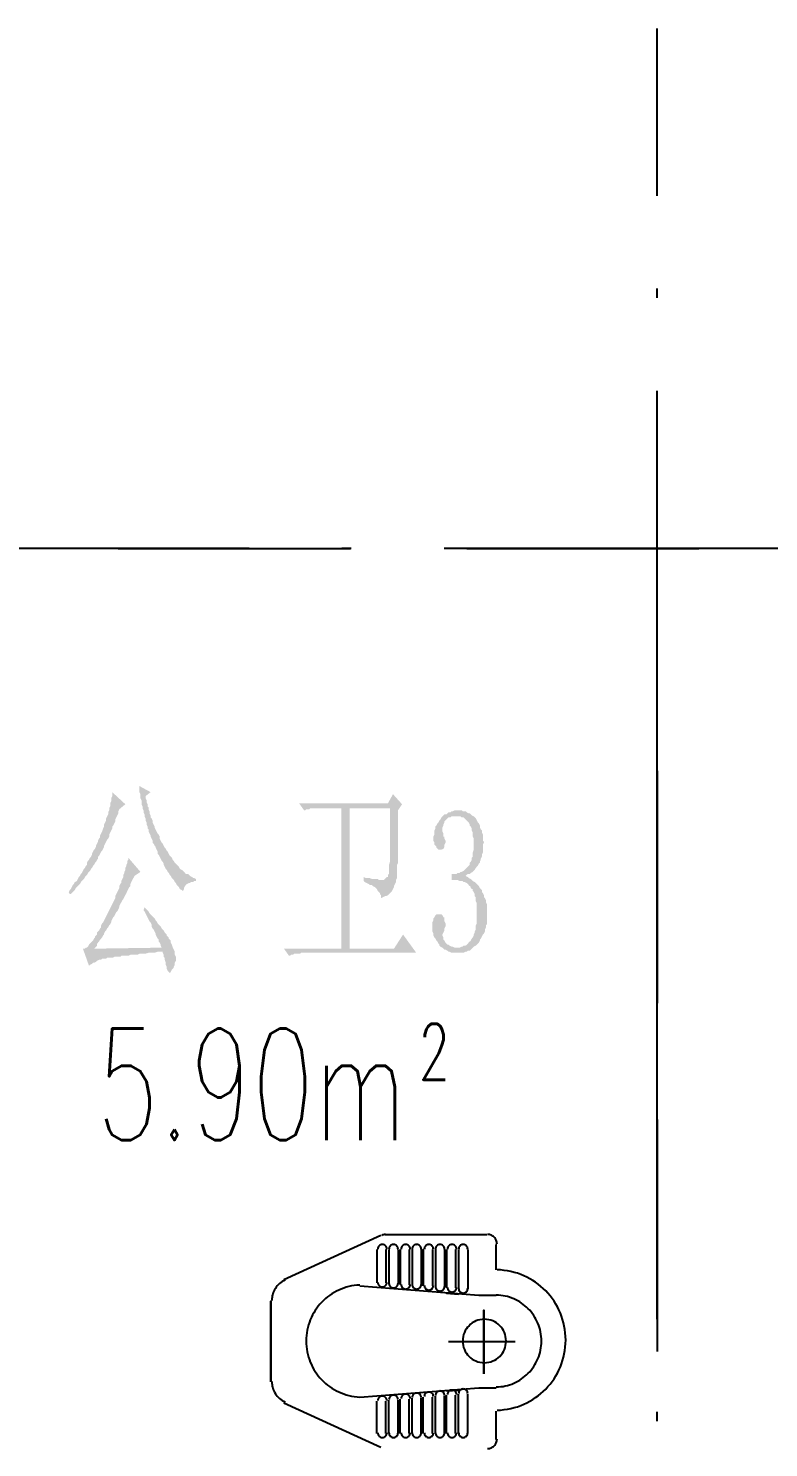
# Model space of a CAD drawing. Header units: millimetres. Extents: x -1120 to 100154, y -9529 to 14223.
# Drawn here: x 91280 to 92875, y 11165 to 14223 of the extents above; entities that cross this region are included whole.
import ezdxf

# ---------------------------------------------------------------- set-up
doc = ezdxf.new("R2010")
doc.units = ezdxf.units.MM
doc.linetypes.add('DOTE', pattern=[2.42, 2, -0.2, 0.02, -0.2])
for name, color, linetype in [('A-DOTE', 1, 'Continuous'), ('A-房间名称', 7, 'Continuous'), ('A-立面看线', 7, 'Continuous')]:
    doc.layers.add(name, color=color, linetype=linetype)
doc.styles.add('_TCH_WINDOW', font='SIMPLEX', dxfattribs={"bigfont": 'GBCBIG'})

msp = doc.modelspace()

# ---------------------------------------------------------------- hatches: boundary and pattern name
at = {"layer": 'A-立面看线'}
for points in [[(91460.5, 12577.1), (91488.8, 12551), (91475.7, 12540.1), (91473.6, 12535.7), (91473.6, 12531.4), (91471.4, 12527), (91469.2, 12522.7), (91467, 12518.3), (91467, 12514), (91464.9, 12509.6), (91462.7, 12505.3), (91460.5, 12503.1), (91460.5, 12498.8), (91458.3, 12494.4), (91456.2, 12490.1), (91454, 12485.7), (91454, 12481.4), (91451.8, 12477), (91449.6, 12474.8), (91447.4, 12470.5), (91445.3, 12466.1), (91443.1, 12461.8), (91443.1, 12459.6), (91440.9, 12455.2), (91438.7, 12450.9), (91436.6, 12448.7), (91434.4, 12444.4), (91432.2, 12440), (91430, 12437.8), (91430, 12433.5), (91427.9, 12431.3), (91425.7, 12427), (91423.5, 12424.8), (91421.3, 12420.4), (91419.2, 12418.3), (91417, 12413.9), (91414.8, 12411.7), (91412.6, 12407.4), (91410.5, 12405.2), (91408.3, 12403), (91406.1, 12398.7), (91403.9, 12396.5), (91401.8, 12394.3), (91399.6, 12390), (91397.4, 12387.8), (91395.2, 12385.6), (91393.1, 12383.4), (91390.9, 12379.1), (91388.7, 12376.9), (91386.5, 12374.7), (91384.4, 12372.6), (91382.2, 12370.4), (91380, 12366), (91377.8, 12363.9), (91375.6, 12361.7), (91373.5, 12359.5), (91371.3, 12357.3), (91369.1, 12357.3), (91366.9, 12361.7), (91369.1, 12366), (91371.3, 12368.2), (91373.5, 12372.6), (91375.6, 12376.9), (91377.8, 12379.1), (91380, 12383.4), (91384.4, 12385.6), (91386.5, 12390), (91388.7, 12394.3), (91390.9, 12396.5), (91393.1, 12400.8), (91395.2, 12403), (91397.4, 12407.4), (91399.6, 12411.7), (91401.8, 12413.9), (91403.9, 12418.3), (91406.1, 12420.4), (91406.1, 12424.8), (91408.3, 12429.1), (91410.5, 12431.3), (91412.6, 12435.7), (91414.8, 12437.8), (91417, 12442.2), (91417, 12444.4), (91419.2, 12448.7), (91421.3, 12453.1), (91423.5, 12455.2), (91425.7, 12459.6), (91425.7, 12461.8), (91427.9, 12466.1), (91430, 12470.5), (91430, 12472.6), (91432.2, 12477), (91434.4, 12479.2), (91434.4, 12483.5), (91434.4, 12483.5), (91436.6, 12487.9), (91438.7, 12492.2), (91440.9, 12498.8), (91443.1, 12503.1), (91443.1, 12507.5), (91445.3, 12511.8), (91447.4, 12516.2), (91447.4, 12520.5), (91449.6, 12524.9), (91451.8, 12529.2), (91451.8, 12533.6), (91454, 12537.9), (91454, 12542.3), (91456.2, 12546.6), (91456.2, 12551), (91456.2, 12553.1), (91458.3, 12557.5), (91458.3, 12561.9), (91458.3, 12564), (91460.5, 12568.4), (91460.5, 12572.7), (91460.5, 12574.9), (91460.5, 12577.1), (91460.5, 12577.1)], [(91543.2, 12577.1), (91532.3, 12568.4), (91532.3, 12564), (91534.5, 12559.7), (91534.5, 12555.3), (91536.7, 12551), (91536.7, 12546.6), (91538.8, 12544.4), (91538.8, 12540.1), (91541, 12535.7), (91541, 12531.4), (91543.2, 12527), (91543.2, 12522.7), (91545.4, 12520.5), (91547.5, 12516.2), (91547.5, 12511.8), (91549.7, 12507.5), (91551.9, 12503.1), (91551.9, 12500.9), (91554.1, 12496.6), (91556.2, 12492.2), (91558.4, 12487.9), (91560.6, 12485.7), (91562.8, 12481.4), (91562.8, 12477), (91564.9, 12472.6), (91567.1, 12468.3), (91569.3, 12466.1), (91571.5, 12461.8), (91573.6, 12457.4), (91575.8, 12455.2), (91578, 12450.9), (91580.2, 12448.7), (91582.3, 12444.4), (91584.5, 12440), (91586.7, 12437.8), (91588.9, 12435.7), (91591, 12431.3), (91593.2, 12429.1), (91595.4, 12424.8), (91597.6, 12422.6), (91599.8, 12420.4), (91601.9, 12418.3), (91604.1, 12416.1), (91606.3, 12411.7), (91610.6, 12409.6), (91612.8, 12407.4), (91615, 12405.2), (91617.2, 12403), (91619.3, 12400.8), (91623.7, 12400.8), (91625.9, 12398.7), (91628, 12396.5), (91632.4, 12394.3), (91634.6, 12392.1), (91636.7, 12392.1), (91641.1, 12390), (91641.1, 12390), (91641.1, 12385.6), (91636.7, 12385.6), (91634.6, 12383.4), (91630.2, 12383.4), (91628, 12381.3), (91625.9, 12381.3), (91621.5, 12379.1), (91619.3, 12376.9), (91617.2, 12374.7), (91615, 12370.4), (91615, 12368.2), (91612.8, 12363.9), (91612.8, 12363.9), (91610.6, 12366), (91606.3, 12368.2), (91604.1, 12372.6), (91601.9, 12374.7), (91599.8, 12376.9), (91597.6, 12381.3), (91595.4, 12383.4), (91593.2, 12387.8), (91591, 12390), (91588.9, 12392.1), (91586.7, 12396.5), (91584.5, 12398.7), (91582.3, 12403), (91580.2, 12405.2), (91578, 12409.6), (91575.8, 12411.7), (91573.6, 12416.1), (91571.5, 12420.4), (91571.5, 12422.6), (91569.3, 12427), (91567.1, 12429.1), (91564.9, 12433.5), (91562.8, 12437.8), (91560.6, 12442.2), (91558.4, 12444.4), (91558.4, 12448.7), (91556.2, 12453.1), (91554.1, 12457.4), (91554.1, 12459.6), (91551.9, 12461.8), (91549.7, 12466.1), (91547.5, 12468.3), (91547.5, 12472.6), (91545.4, 12477), (91543.2, 12481.4), (91543.2, 12483.5), (91541, 12487.9), (91538.8, 12492.2), (91538.8, 12496.6), (91536.7, 12498.8), (91536.7, 12503.1), (91534.5, 12507.5), (91534.5, 12511.8), (91532.3, 12516.2), (91532.3, 12520.5), (91530.1, 12524.9), (91530.1, 12529.2), (91528, 12533.6), (91528, 12537.9), (91525.8, 12542.3), (91525.8, 12546.6), (91523.6, 12551), (91523.6, 12555.3), (91523.6, 12559.7), (91521.4, 12564), (91521.4, 12568.4), (91521.4, 12572.7), (91519.2, 12577.1), (91519.2, 12581.4), (91519.2, 12585.8), (91519.2, 12590.1), (91543.2, 12577.1)], [(92076.2, 12537.9), (92076.2, 12531.4), (92076.2, 12524.9), (92076.2, 12518.3), (92076.2, 12514), (92076.2, 12507.5), (92076.2, 12503.1), (92076.2, 12496.6), (92076.2, 12492.2), (92076.2, 12487.9), (92076.2, 12483.5), (92076.2, 12477), (92076.2, 12472.6), (92076.2, 12468.3), (92076.2, 12466.1), (92076.2, 12461.8), (92076.2, 12457.4), (92076.2, 12453.1), (92076.2, 12450.9), (92076.2, 12446.5), (92076.2, 12444.4), (92076.2, 12440), (92076.2, 12437.8), (92076.2, 12437.8), (92076.2, 12431.3), (92076.2, 12424.8), (92074.1, 12420.4), (92074.1, 12416.1), (92074.1, 12411.7), (92074.1, 12407.4), (92074.1, 12403), (92074.1, 12398.7), (92074.1, 12394.3), (92074.1, 12392.1), (92074.1, 12392.1), (92071.9, 12387.8), (92071.9, 12383.4), (92069.7, 12379.1), (92067.5, 12374.7), (92067.5, 12372.6), (92065.4, 12368.2), (92065.4, 12368.2), (92063.2, 12363.9), (92061, 12361.7), (92058.8, 12359.5), (92056.7, 12357.3), (92054.5, 12355.2), (92050.1, 12353), (92048, 12353), (92043.6, 12350.8), (92039.2, 12348.6), (92039.2, 12348.6), (92039.2, 12350.8), (92039.2, 12353), (92039.2, 12355.2), (92037.1, 12357.3), (92037.1, 12359.5), (92034.9, 12361.7), (92032.7, 12363.9), (92030.5, 12368.2), (92028.4, 12370.4), (92026.2, 12372.6), (92021.8, 12374.7), (92019.7, 12376.9), (92015.3, 12376.9), (92013.1, 12379.1), (92008.8, 12381.3), (92004.4, 12383.4), (92002.3, 12385.6), (92002.3, 12394.3), (92006.6, 12392.1), (92011, 12392.1), (92015.3, 12392.1), (92019.7, 12390), (92021.8, 12390), (92026.2, 12390), (92028.4, 12390), (92032.7, 12390), (92034.9, 12387.8), (92037.1, 12387.8), (92039.2, 12387.8), (92041.4, 12387.8), (92041.4, 12387.8), (92045.8, 12387.8), (92048, 12390), (92050.1, 12392.1), (92052.3, 12394.3), (92054.5, 12394.3), (92054.5, 12396.5), (92054.5, 12398.7), (92056.7, 12400.8), (92056.7, 12405.2), (92056.7, 12409.6), (92056.7, 12413.9), (92056.7, 12420.4), (92058.8, 12427), (92058.8, 12433.5), (92058.8, 12435.7), (92058.8, 12437.8), (92058.8, 12442.2), (92058.8, 12444.4), (92058.8, 12448.7), (92058.8, 12453.1), (92058.8, 12455.2), (92058.8, 12459.6), (92058.8, 12463.9), (92058.8, 12468.3), (92058.8, 12472.6), (92058.8, 12477), (92058.8, 12481.4), (92058.8, 12485.7), (92058.8, 12490.1), (92058.8, 12494.4), (92058.8, 12498.8), (92058.8, 12505.3), (92058.8, 12509.6), (92058.8, 12516.2), (92058.8, 12520.5), (92058.8, 12527), (92058.8, 12531.4), (92058.8, 12537.9), (92058.8, 12542.3), (91971.8, 12542.3), (91971.8, 12239.8), (92067.5, 12239.8), (92087.1, 12270.3), (92115.4, 12231.1), (91871.7, 12231.1), (91867.4, 12231.1), (91865.2, 12229), (91860.8, 12229), (91858.7, 12229), (91854.3, 12229), (91852.1, 12229), (91850, 12226.8), (91845.6, 12226.8), (91843.4, 12224.6), (91841.3, 12224.6), (91830.4, 12239.8), (91954.4, 12239.8), (91954.4, 12542.3), (91904.4, 12542.3), (91900, 12542.3), (91897.8, 12542.3), (91893.5, 12542.3), (91891.3, 12542.3), (91886.9, 12542.3), (91884.8, 12540.1), (91880.4, 12540.1), (91878.2, 12540.1), (91876.1, 12537.9), (91873.9, 12537.9), (91863, 12553.1), (92054.5, 12553.1), (92065.4, 12572.7), (92084.9, 12551), (92076.2, 12537.9)], [(92267.7, 12313.8), (92267.7, 12309.5), (92267.7, 12305.1), (92267.7, 12300.8), (92267.7, 12296.4), (92267.7, 12292.1), (92265.5, 12289.9), (92265.5, 12285.5), (92263.3, 12281.2), (92263.3, 12276.8), (92261.2, 12272.5), (92259, 12270.3), (92256.8, 12266), (92254.6, 12261.6), (92252.5, 12259.4), (92252.5, 12257.2), (92250.3, 12252.9), (92248.1, 12250.7), (92245.9, 12248.5), (92243.8, 12246.4), (92239.4, 12244.2), (92237.2, 12242), (92235.1, 12239.8), (92232.9, 12237.7), (92230.7, 12235.5), (92226.4, 12235.5), (92224.2, 12233.3), (92222, 12233.3), (92217.7, 12231.1), (92215.5, 12231.1), (92211.1, 12231.1), (92209, 12231.1), (92204.6, 12231.1), (92204.6, 12231.1), (92200.3, 12231.1), (92198.1, 12231.1), (92193.7, 12231.1), (92191.5, 12231.1), (92187.2, 12233.3), (92185, 12233.3), (92182.8, 12235.5), (92178.5, 12237.7), (92176.3, 12237.7), (92174.1, 12239.8), (92172, 12242), (92167.6, 12244.2), (92165.4, 12246.4), (92165.4, 12248.5), (92163.3, 12250.7), (92161.1, 12255.1), (92158.9, 12257.2), (92156.7, 12261.6), (92154.6, 12263.8), (92152.4, 12268.1), (92152.4, 12272.5), (92150.2, 12276.8), (92150.2, 12279), (92150.2, 12283.4), (92150.2, 12287.7), (92150.2, 12287.7), (92150.2, 12292.1), (92150.2, 12296.4), (92152.4, 12300.8), (92152.4, 12305.1), (92154.6, 12307.3), (92156.7, 12311.6), (92158.9, 12313.8), (92163.3, 12313.8), (92163.3, 12313.8), (92167.6, 12313.8), (92169.8, 12313.8), (92172, 12311.6), (92174.1, 12307.3), (92176.3, 12307.3), (92176.3, 12302.9), (92176.3, 12298.6), (92178.5, 12294.2), (92178.5, 12294.2), (92178.5, 12287.7), (92176.3, 12283.4), (92176.3, 12281.2), (92176.3, 12279), (92174.1, 12274.7), (92172, 12270.3), (92172, 12268.1), (92174.1, 12263.8), (92174.1, 12259.4), (92176.3, 12257.2), (92178.5, 12252.9), (92180.7, 12250.7), (92182.8, 12248.5), (92185, 12248.5), (92187.2, 12246.4), (92191.5, 12244.2), (92193.7, 12244.2), (92198.1, 12242), (92200.3, 12242), (92202.4, 12242), (92206.8, 12242), (92209, 12242), (92213.3, 12244.2), (92215.5, 12244.2), (92217.7, 12246.4), (92222, 12246.4), (92224.2, 12248.5), (92226.4, 12250.7), (92228.5, 12252.9), (92230.7, 12255.1), (92232.9, 12257.2), (92235.1, 12261.6), (92235.1, 12261.6), (92237.2, 12263.8), (92239.4, 12268.1), (92239.4, 12270.3), (92241.6, 12274.7), (92241.6, 12276.8), (92243.8, 12281.2), (92243.8, 12285.5), (92243.8, 12289.9), (92245.9, 12294.2), (92245.9, 12298.6), (92245.9, 12305.1), (92245.9, 12309.5), (92245.9, 12313.8), (92245.9, 12318.2), (92245.9, 12322.5), (92245.9, 12326.9), (92245.9, 12333.4), (92245.9, 12337.8), (92243.8, 12342.1), (92243.8, 12346.5), (92243.8, 12350.8), (92241.6, 12353), (92241.6, 12357.3), (92239.4, 12361.7), (92237.2, 12363.9), (92237.2, 12368.2), (92235.1, 12368.2), (92232.9, 12370.4), (92232.9, 12372.6), (92230.7, 12374.7), (92228.5, 12376.9), (92226.4, 12379.1), (92224.2, 12381.3), (92219.8, 12383.4), (92217.7, 12383.4), (92215.5, 12385.6), (92211.1, 12385.6), (92209, 12385.6), (92204.6, 12387.8), (92200.3, 12387.8), (92198.1, 12387.8), (92193.7, 12387.8), (92191.5, 12387.8), (92191.5, 12400.8), (92195.9, 12400.8), (92198.1, 12400.8), (92202.4, 12400.8), (92204.6, 12403), (92209, 12403), (92211.1, 12405.2), (92213.3, 12405.2), (92217.7, 12407.4), (92219.8, 12409.6), (92222, 12411.7), (92224.2, 12413.9), (92226.4, 12416.1), (92228.5, 12418.3), (92228.5, 12418.3), (92230.7, 12420.4), (92230.7, 12424.8), (92232.9, 12427), (92235.1, 12431.3), (92235.1, 12435.7), (92237.2, 12437.8), (92237.2, 12442.2), (92237.2, 12446.5), (92239.4, 12453.1), (92239.4, 12457.4), (92239.4, 12461.8), (92239.4, 12463.9), (92239.4, 12468.3), (92239.4, 12472.6), (92239.4, 12477), (92237.2, 12481.4), (92237.2, 12485.7), (92237.2, 12490.1), (92235.1, 12494.4), (92235.1, 12498.8), (92232.9, 12503.1), (92230.7, 12505.3), (92230.7, 12507.5), (92228.5, 12511.8), (92226.4, 12514), (92224.2, 12516.2), (92222, 12518.3), (92219.8, 12520.5), (92217.7, 12522.7), (92213.3, 12522.7), (92211.1, 12524.9), (92206.8, 12524.9), (92204.6, 12524.9), (92200.3, 12524.9), (92198.1, 12524.9), (92195.9, 12524.9), (92191.5, 12524.9), (92189.4, 12522.7), (92185, 12522.7), (92182.8, 12520.5), (92182.8, 12520.5), (92180.7, 12518.3), (92176.3, 12514), (92176.3, 12511.8), (92174.1, 12507.5), (92174.1, 12505.3), (92172, 12500.9), (92172, 12498.8), (92172, 12492.2), (92174.1, 12487.9), (92174.1, 12483.5), (92174.1, 12481.4), (92176.3, 12481.4), (92176.3, 12477), (92178.5, 12472.6), (92178.5, 12472.6), (92178.5, 12468.3), (92176.3, 12463.9), (92176.3, 12459.6), (92176.3, 12459.6), (92174.1, 12455.2), (92169.8, 12453.1), (92167.6, 12453.1), (92167.6, 12453.1), (92163.3, 12453.1), (92161.1, 12455.2), (92158.9, 12457.4), (92158.9, 12459.6), (92156.7, 12461.8), (92154.6, 12463.9), (92154.6, 12468.3), (92152.4, 12472.6), (92152.4, 12477), (92152.4, 12481.4), (92154.6, 12485.7), (92154.6, 12490.1), (92154.6, 12494.4), (92156.7, 12498.8), (92156.7, 12503.1), (92158.9, 12505.3), (92161.1, 12509.6), (92163.3, 12511.8), (92165.4, 12516.2), (92167.6, 12518.3), (92169.8, 12522.7), (92172, 12524.9), (92174.1, 12527), (92176.3, 12529.2), (92180.7, 12529.2), (92182.8, 12531.4), (92185, 12533.6), (92189.4, 12533.6), (92191.5, 12535.7), (92193.7, 12535.7), (92198.1, 12537.9), (92200.3, 12537.9), (92204.6, 12537.9), (92206.8, 12537.9), (92209, 12537.9), (92213.3, 12537.9), (92215.5, 12535.7), (92219.8, 12535.7), (92222, 12535.7), (92224.2, 12533.6), (92228.5, 12531.4), (92230.7, 12531.4), (92232.9, 12529.2), (92235.1, 12527), (92239.4, 12524.9), (92241.6, 12522.7), (92243.8, 12520.5), (92245.9, 12516.2), (92245.9, 12516.2), (92248.1, 12511.8), (92250.3, 12509.6), (92252.5, 12505.3), (92252.5, 12500.9), (92254.6, 12496.6), (92256.8, 12494.4), (92256.8, 12490.1), (92259, 12485.7), (92259, 12481.4), (92259, 12477), (92259, 12472.6), (92261.2, 12470.5), (92261.2, 12468.3), (92259, 12463.9), (92259, 12459.6), (92259, 12455.2), (92259, 12450.9), (92259, 12446.5), (92256.8, 12442.2), (92256.8, 12437.8), (92254.6, 12433.5), (92254.6, 12431.3), (92252.5, 12427), (92252.5, 12424.8), (92250.3, 12422.6), (92248.1, 12418.3), (92245.9, 12416.1), (92243.8, 12413.9), (92241.6, 12409.6), (92239.4, 12407.4), (92237.2, 12405.2), (92232.9, 12403), (92230.7, 12400.8), (92226.4, 12400.8), (92224.2, 12398.7), (92222, 12396.5), (92226.4, 12394.3), (92228.5, 12392.1), (92232.9, 12390), (92235.1, 12387.8), (92237.2, 12385.6), (92241.6, 12383.4), (92243.8, 12381.3), (92245.9, 12379.1), (92248.1, 12376.9), (92250.3, 12374.7), (92252.5, 12370.4), (92254.6, 12368.2), (92256.8, 12366), (92256.8, 12361.7), (92259, 12359.5), (92261.2, 12355.2), (92261.2, 12350.8), (92263.3, 12348.6), (92265.5, 12344.3), (92265.5, 12339.9), (92267.7, 12335.6), (92267.7, 12331.2), (92267.7, 12326.9), (92267.7, 12322.5), (92267.7, 12318.2), (92267.7, 12313.8), (92267.7, 12313.8)], [(91421.3, 12239.8), (91567.1, 12242), (91564.9, 12246.4), (91564.9, 12248.5), (91562.8, 12252.9), (91560.6, 12255.1), (91560.6, 12259.4), (91558.4, 12261.6), (91556.2, 12266), (91554.1, 12270.3), (91554.1, 12272.5), (91551.9, 12276.8), (91549.7, 12281.2), (91547.5, 12283.4), (91545.4, 12287.7), (91545.4, 12292.1), (91543.2, 12296.4), (91541, 12298.6), (91538.8, 12302.9), (91536.7, 12307.3), (91534.5, 12311.6), (91532.3, 12316), (91530.1, 12320.3), (91528, 12322.5), (91530.1, 12329), (91534.5, 12324.7), (91538.8, 12320.3), (91541, 12316), (91545.4, 12311.6), (91547.5, 12309.5), (91551.9, 12305.1), (91554.1, 12300.8), (91556.2, 12298.6), (91558.4, 12294.2), (91562.8, 12289.9), (91564.9, 12287.7), (91567.1, 12283.4), (91569.3, 12281.2), (91571.5, 12279), (91573.6, 12274.7), (91575.8, 12272.5), (91578, 12270.3), (91578, 12268.1), (91580.2, 12266), (91582.3, 12263.8), (91582.3, 12261.6), (91584.5, 12259.4), (91586.7, 12257.2), (91586.7, 12255.1), (91586.7, 12252.9), (91588.9, 12248.5), (91591, 12242), (91593.2, 12237.7), (91595.4, 12233.3), (91595.4, 12229), (91595.4, 12226.8), (91597.6, 12222.4), (91597.6, 12220.3), (91597.6, 12218.1), (91597.6, 12213.7), (91595.4, 12209.4), (91595.4, 12205), (91593.2, 12200.7), (91593.2, 12198.5), (91588.9, 12194.2), (91586.7, 12189.8), (91584.5, 12187.6), (91584.5, 12187.6), (91582.3, 12189.8), (91580.2, 12192), (91578, 12196.3), (91578, 12200.7), (91575.8, 12205), (91575.8, 12209.4), (91573.6, 12215.9), (91573.6, 12220.3), (91571.5, 12222.4), (91571.5, 12226.8), (91569.3, 12231.1), (91569.3, 12233.3), (91562.8, 12233.3), (91558.4, 12233.3), (91551.9, 12231.1), (91547.5, 12231.1), (91543.2, 12231.1), (91538.8, 12231.1), (91532.3, 12229), (91528, 12229), (91523.6, 12229), (91519.2, 12229), (91514.9, 12226.8), (91510.5, 12226.8), (91506.2, 12226.8), (91501.8, 12226.8), (91499.7, 12226.8), (91495.3, 12224.6), (91491, 12224.6), (91488.8, 12224.6), (91484.4, 12224.6), (91480.1, 12224.6), (91477.9, 12222.4), (91473.6, 12222.4), (91471.4, 12222.4), (91469.2, 12222.4), (91464.9, 12222.4), (91462.7, 12220.3), (91460.5, 12220.3), (91458.3, 12220.3), (91456.2, 12220.3), (91454, 12220.3), (91451.8, 12220.3), (91449.6, 12220.3), (91447.4, 12218.1), (91445.3, 12218.1), (91445.3, 12218.1), (91443.1, 12218.1), (91440.9, 12218.1), (91440.9, 12218.1), (91438.7, 12218.1), (91436.6, 12215.9), (91436.6, 12215.9), (91436.6, 12215.9), (91434.4, 12215.9), (91432.2, 12215.9), (91427.9, 12213.7), (91425.7, 12211.6), (91421.3, 12209.4), (91419.2, 12209.4), (91417, 12207.2), (91412.6, 12205), (91410.5, 12202.9), (91410.5, 12202.9), (91397.4, 12239.8), (91399.6, 12239.8), (91401.8, 12239.8), (91403.9, 12242), (91406.1, 12242), (91408.3, 12244.2), (91410.5, 12248.5), (91412.6, 12250.7), (91417, 12255.1), (91419.2, 12257.2), (91421.3, 12261.6), (91423.5, 12263.8), (91423.5, 12266), (91425.7, 12268.1), (91427.9, 12270.3), (91427.9, 12274.7), (91430, 12276.8), (91432.2, 12279), (91434.4, 12283.4), (91436.6, 12285.5), (91436.6, 12289.9), (91438.7, 12294.2), (91440.9, 12296.4), (91443.1, 12300.8), (91445.3, 12305.1), (91447.4, 12309.5), (91449.6, 12313.8), (91451.8, 12318.2), (91454, 12322.5), (91456.2, 12326.9), (91458.3, 12331.2), (91460.5, 12335.6), (91462.7, 12339.9), (91464.9, 12344.3), (91467, 12348.6), (91467, 12353), (91469.2, 12357.3), (91471.4, 12361.7), (91473.6, 12366), (91475.7, 12370.4), (91475.7, 12374.7), (91477.9, 12379.1), (91480.1, 12381.3), (91480.1, 12385.6), (91482.3, 12390), (91484.4, 12394.3), (91484.4, 12398.7), (91486.6, 12403), (91486.6, 12405.2), (91488.8, 12409.6), (91488.8, 12413.9), (91491, 12418.3), (91491, 12420.4), (91493.1, 12424.8), (91493.1, 12429.1), (91495.3, 12431.3), (91495.3, 12435.7), (91495.3, 12435.7), (91521.4, 12405.2), (91508.4, 12396.5), (91506.2, 12392.1), (91504, 12387.8), (91501.8, 12383.4), (91499.7, 12379.1), (91499.7, 12374.7), (91497.5, 12372.6), (91495.3, 12368.2), (91493.1, 12363.9), (91491, 12359.5), (91488.8, 12355.2), (91486.6, 12350.8), (91484.4, 12346.5), (91482.3, 12344.3), (91480.1, 12339.9), (91477.9, 12335.6), (91475.7, 12331.2), (91475.7, 12329), (91473.6, 12324.7), (91471.4, 12320.3), (91469.2, 12318.2), (91467, 12313.8), (91464.9, 12309.5), (91462.7, 12307.3), (91460.5, 12302.9), (91458.3, 12298.6), (91458.3, 12296.4), (91456.2, 12292.1), (91454, 12289.9), (91451.8, 12285.5), (91449.6, 12283.4), (91447.4, 12279), (91445.3, 12276.8), (91443.1, 12272.5), (91443.1, 12270.3), (91440.9, 12268.1), (91438.7, 12263.8), (91436.6, 12261.6), (91434.4, 12259.4), (91432.2, 12255.1), (91430, 12252.9), (91427.9, 12250.7), (91427.9, 12246.4), (91425.7, 12244.2), (91423.5, 12242), (91421.3, 12239.8), (91421.3, 12239.8)]]:
    msp.add_hatch(color=256, dxfattribs=at).paths.add_polyline_path(points)

# ---------------------------------------------------------------- linework, layer by layer
at = {"layer": 'A-DOTE', "linetype": 'DOTE', "ltscale": 1000}
for p, q in [((92634.3, 9021.9), (92634.3, 14222.5)), ((84915.3, 13102.5), (100154.2, 13102.5))]:
    msp.add_line(p, q, dxfattribs=at)
at = {"layer": 'A-立面看线'}
for points in [[(91974, 13101.4), (91473.6, 13101.4)], [(92724.6, 13101.4), (92224.2, 13101.4)], [(92635.4, 12122.4), (92635.4, 12622.8)], [(92635.4, 11371.7), (92635.4, 11872.1)], [(92039.2, 11621.9), (91830.4, 11526.2)], [(92049, 11624.1), (92046.8, 11624), (92044.6, 11623.6), (92042.5, 11623), (92040.4, 11622.2)], [(92048, 11624.1), (92267.7, 11624.1)], [(92289.5, 11603.4), (92289.4, 11605.6), (92289, 11607.6), (92288.5, 11609.6), (92287.8, 11611.5), (92287, 11613.3), (92285.9, 11615), (92284.7, 11616.6), (92283.4, 11618.1), (92281.9, 11619.4), (92280.3, 11620.6), (92278.6, 11621.6), (92276.8, 11622.5), (92274.9, 11623.2), (92273, 11623.7), (92270.9, 11624), (92268.8, 11624.1)], [(92030.5, 11591.5), (92030.5, 11519.7)], [(92030.5, 11591.5), (92030.5, 11519.7)], [(92042.5, 11602.4), (92040.5, 11602.2), (92038.7, 11601.6), (92037, 11600.7), (92035.6, 11599.5), (92034.4, 11598), (92033.5, 11596.4), (92032.9, 11594.5), (92032.7, 11592.6)], [(92042.5, 11602.4), (92040.5, 11602.2), (92038.7, 11601.6), (92037, 11600.7), (92035.6, 11599.5), (92034.4, 11598), (92033.5, 11596.4), (92032.9, 11594.5), (92032.7, 11592.6)], [(92041.4, 11600.2), (92041.4, 11600.2)], [(92041.4, 11600.2), (92041.4, 11600.2)], [(92052.3, 11592.6), (92052.1, 11594.5), (92051.5, 11596.4), (92050.6, 11598), (92049.4, 11599.5), (92048, 11600.7), (92046.3, 11601.6), (92044.5, 11602.2), (92042.5, 11602.4)], [(92052.3, 11592.6), (92052.1, 11594.5), (92051.5, 11596.4), (92050.6, 11598), (92049.4, 11599.5), (92048, 11600.7), (92046.3, 11601.6), (92044.5, 11602.2), (92042.5, 11602.4)], [(92050.1, 11591.5), (92050.1, 11519.7)], [(92050.1, 11591.5), (92050.1, 11519.7)], [(92066.4, 11602.4), (92064.5, 11602.2), (92062.6, 11601.6), (92061, 11600.7), (92059.5, 11599.5), (92058.3, 11598), (92057.4, 11596.4), (92056.9, 11594.5), (92056.7, 11592.6)], [(92066.4, 11602.4), (92064.5, 11602.2), (92062.6, 11601.6), (92061, 11600.7), (92059.5, 11599.5), (92058.3, 11598), (92057.4, 11596.4), (92056.9, 11594.5), (92056.7, 11592.6)], [(92056.7, 11591.5), (92056.7, 11517.5)], [(92056.7, 11591.5), (92056.7, 11517.5)], [(92065.4, 11600.2), (92065.4, 11600.2)], [(92065.4, 11600.2), (92065.4, 11600.2)], [(92076.2, 11592.6), (92076, 11594.5), (92075.5, 11596.4), (92074.6, 11598), (92073.4, 11599.5), (92071.9, 11600.7), (92070.3, 11601.6), (92068.4, 11602.2), (92066.4, 11602.4)], [(92076.2, 11592.6), (92076, 11594.5), (92075.5, 11596.4), (92074.6, 11598), (92073.4, 11599.5), (92071.9, 11600.7), (92070.3, 11601.6), (92068.4, 11602.2), (92066.4, 11602.4)], [(92076.2, 11591.5), (92076.2, 11517.5)], [(92076.2, 11591.5), (92076.2, 11517.5)], [(92080.6, 11591.5), (92080.6, 11515.3)], [(92080.6, 11591.5), (92080.6, 11515.3)], [(92092.6, 11602.4), (92090.6, 11602.2), (92088.7, 11601.6), (92087.1, 11600.7), (92085.6, 11599.5), (92084.4, 11598), (92083.5, 11596.4), (92083, 11594.5), (92082.8, 11592.6)], [(92092.6, 11602.4), (92090.6, 11602.2), (92088.7, 11601.6), (92087.1, 11600.7), (92085.6, 11599.5), (92084.4, 11598), (92083.5, 11596.4), (92083, 11594.5), (92082.8, 11592.6)], [(92091.5, 11600.2), (92091.5, 11600.2)], [(92091.5, 11600.2), (92091.5, 11600.2)], [(92102.3, 11592.6), (92102.1, 11594.5), (92101.6, 11596.4), (92100.7, 11598), (92099.5, 11599.5), (92098, 11600.7), (92096.4, 11601.6), (92094.5, 11602.2), (92092.6, 11602.4)], [(92102.3, 11592.6), (92102.1, 11594.5), (92101.6, 11596.4), (92100.7, 11598), (92099.5, 11599.5), (92098, 11600.7), (92096.4, 11601.6), (92094.5, 11602.2), (92092.6, 11602.4)], [(92100.2, 11591.5), (92100.2, 11515.3)], [(92100.2, 11591.5), (92100.2, 11515.3)], [(92116.5, 11602.4), (92114.5, 11602.2), (92112.7, 11601.6), (92111, 11600.7), (92109.6, 11599.5), (92108.4, 11598), (92107.5, 11596.4), (92106.9, 11594.5), (92106.7, 11592.6)], [(92116.5, 11602.4), (92114.5, 11602.2), (92112.7, 11601.6), (92111, 11600.7), (92109.6, 11599.5), (92108.4, 11598), (92107.5, 11596.4), (92106.9, 11594.5), (92106.7, 11592.6)], [(92106.7, 11591.5), (92106.7, 11515.3)], [(92106.7, 11591.5), (92106.7, 11515.3)], [(92115.4, 11600.2), (92115.4, 11600.2)], [(92115.4, 11600.2), (92115.4, 11600.2)], [(92126.3, 11592.6), (92126.1, 11594.5), (92125.5, 11596.4), (92124.6, 11598), (92123.4, 11599.5), (92122, 11600.7), (92120.3, 11601.6), (92118.5, 11602.2), (92116.5, 11602.4)], [(92126.3, 11592.6), (92126.1, 11594.5), (92125.5, 11596.4), (92124.6, 11598), (92123.4, 11599.5), (92122, 11600.7), (92120.3, 11601.6), (92118.5, 11602.2), (92116.5, 11602.4)], [(92126.3, 11591.5), (92126.3, 11515.3)], [(92126.3, 11591.5), (92126.3, 11515.3)], [(92130.6, 11513.1), (92130.6, 11591.5), (92130.6, 11513.1)], [(92142.6, 11602.4), (92140.6, 11602.2), (92138.8, 11601.6), (92137.1, 11600.7), (92135.7, 11599.5), (92134.5, 11598), (92133.6, 11596.4), (92133, 11594.5), (92132.8, 11592.6)], [(92142.6, 11602.4), (92140.6, 11602.2), (92138.8, 11601.6), (92137.1, 11600.7), (92135.7, 11599.5), (92134.5, 11598), (92133.6, 11596.4), (92133, 11594.5), (92132.8, 11592.6)], [(92141.5, 11600.2), (92141.5, 11600.2)], [(92141.5, 11600.2), (92141.5, 11600.2)], [(92152.4, 11592.6), (92152.2, 11594.5), (92151.6, 11596.4), (92150.7, 11598), (92149.5, 11599.5), (92148.1, 11600.7), (92146.4, 11601.6), (92144.6, 11602.2), (92142.6, 11602.4)], [(92152.4, 11592.6), (92152.2, 11594.5), (92151.6, 11596.4), (92150.7, 11598), (92149.5, 11599.5), (92148.1, 11600.7), (92146.4, 11601.6), (92144.6, 11602.2), (92142.6, 11602.4)], [(92150.2, 11591.5), (92150.2, 11513.1)], [(92150.2, 11591.5), (92150.2, 11513.1)], [(92166.5, 11602.4), (92164.6, 11602.2), (92162.7, 11601.6), (92161.1, 11600.7), (92159.6, 11599.5), (92158.4, 11598), (92157.5, 11596.4), (92156.9, 11594.5), (92156.7, 11592.6)], [(92166.5, 11602.4), (92164.6, 11602.2), (92162.7, 11601.6), (92161.1, 11600.7), (92159.6, 11599.5), (92158.4, 11598), (92157.5, 11596.4), (92156.9, 11594.5), (92156.7, 11592.6)], [(92156.7, 11591.5), (92156.7, 11511)], [(92156.7, 11591.5), (92156.7, 11511)], [(92165.4, 11600.2), (92165.4, 11600.2)], [(92165.4, 11600.2), (92165.4, 11600.2)], [(92176.3, 11592.6), (92176.1, 11594.5), (92175.5, 11596.4), (92174.6, 11598), (92173.5, 11599.5), (92172, 11600.7), (92170.3, 11601.6), (92168.5, 11602.2), (92166.5, 11602.4)], [(92176.3, 11592.6), (92176.1, 11594.5), (92175.5, 11596.4), (92174.6, 11598), (92173.5, 11599.5), (92172, 11600.7), (92170.3, 11601.6), (92168.5, 11602.2), (92166.5, 11602.4)], [(92176.3, 11591.5), (92176.3, 11511)], [(92176.3, 11591.5), (92176.3, 11511)], [(92180.7, 11591.5), (92180.7, 11508.8)], [(92180.7, 11591.5), (92180.7, 11508.8)], [(92192.6, 11602.4), (92190.7, 11602.2), (92188.8, 11601.6), (92187.2, 11600.7), (92185.7, 11599.5), (92184.5, 11598), (92183.6, 11596.4), (92183, 11594.5), (92182.8, 11592.6)], [(92192.6, 11602.4), (92190.7, 11602.2), (92188.8, 11601.6), (92187.2, 11600.7), (92185.7, 11599.5), (92184.5, 11598), (92183.6, 11596.4), (92183, 11594.5), (92182.8, 11592.6)], [(92191.5, 11600.2), (92191.5, 11600.2)], [(92191.5, 11600.2), (92191.5, 11600.2)], [(92202.4, 11592.6), (92202.2, 11594.5), (92201.7, 11596.4), (92200.8, 11598), (92199.6, 11599.5), (92198.1, 11600.7), (92196.4, 11601.6), (92194.6, 11602.2), (92192.6, 11602.4)], [(92202.4, 11592.6), (92202.2, 11594.5), (92201.7, 11596.4), (92200.8, 11598), (92199.6, 11599.5), (92198.1, 11600.7), (92196.4, 11601.6), (92194.6, 11602.2), (92192.6, 11602.4)], [(92200.3, 11591.5), (92200.3, 11508.8)], [(92200.3, 11591.5), (92200.3, 11508.8)], [(92216.6, 11602.4), (92214.6, 11602.2), (92212.8, 11601.6), (92211.1, 11600.7), (92209.6, 11599.5), (92208.5, 11598), (92207.5, 11596.4), (92207, 11594.5), (92206.8, 11592.6)], [(92216.6, 11602.4), (92214.6, 11602.2), (92212.8, 11601.6), (92211.1, 11600.7), (92209.6, 11599.5), (92208.5, 11598), (92207.5, 11596.4), (92207, 11594.5), (92206.8, 11592.6)], [(92206.8, 11591.5), (92206.8, 11506.6)], [(92206.8, 11591.5), (92206.8, 11506.6)], [(92215.5, 11600.2), (92215.5, 11600.2)], [(92215.5, 11600.2), (92215.5, 11600.2)], [(92226.4, 11592.6), (92226.2, 11594.5), (92225.6, 11596.4), (92224.7, 11598), (92223.5, 11599.5), (92222, 11600.7), (92220.4, 11601.6), (92218.5, 11602.2), (92216.6, 11602.4)], [(92226.4, 11592.6), (92226.2, 11594.5), (92225.6, 11596.4), (92224.7, 11598), (92223.5, 11599.5), (92222, 11600.7), (92220.4, 11601.6), (92218.5, 11602.2), (92216.6, 11602.4)], [(92226.4, 11591.5), (92226.4, 11506.6)], [(92226.4, 11591.5), (92226.4, 11506.6)], [(92287.3, 11548), (92287.3, 11602.4)], [(92289.5, 11245.6), (92297.2, 11245.9), (92304.7, 11246.7), (92312.1, 11247.8), (92319.5, 11249.2), (92326.6, 11251), (92333.7, 11253.1), (92340.6, 11255.6), (92347.3, 11258.4), (92353.8, 11261.5), (92360.2, 11264.9), (92366.4, 11268.6), (92372.4, 11272.5), (92378.2, 11276.7), (92383.8, 11281.2), (92389.2, 11286), (92394.3, 11291), (92399.2, 11296.2), (92403.8, 11301.7), (92408.2, 11307.4), (92412.3, 11313.3), (92416.1, 11319.3), (92419.7, 11325.6), (92422.9, 11332.1), (92425.9, 11338.7), (92428.5, 11345.5), (92430.8, 11352.4), (92432.8, 11359.5), (92434.4, 11366.7), (92435.7, 11374.1), (92436.6, 11381.5), (92437.2, 11389.1), (92437.4, 11396.7), (92437.2, 11404.4), (92436.6, 11412), (92435.7, 11419.4), (92434.4, 11426.8), (92432.8, 11434), (92430.8, 11441.1), (92428.5, 11448), (92425.9, 11454.8), (92422.9, 11461.4), (92419.7, 11467.9), (92416.1, 11474.2), (92412.3, 11480.2), (92408.2, 11486.1), (92403.8, 11491.8), (92399.2, 11497.3), (92394.3, 11502.5), (92389.2, 11507.5), (92383.8, 11512.2), (92378.2, 11516.7), (92372.4, 11521), (92366.4, 11524.9), (92360.2, 11528.6), (92353.8, 11532), (92347.3, 11535.1), (92340.6, 11537.9), (92333.7, 11540.4), (92326.6, 11542.5), (92319.5, 11544.3), (92312.1, 11545.7), (92304.7, 11546.8), (92297.2, 11547.6), (92289.5, 11547.9)], [(91832.8, 11526.1), (91829.6, 11524.5), (91826.6, 11522.7), (91823.7, 11520.7), (91821, 11518.5), (91818.5, 11516.1), (91816.1, 11513.5), (91814, 11510.9), (91812, 11508), (91810.3, 11505.1), (91808.7, 11502), (91807.4, 11498.8), (91806.3, 11495.5), (91805.4, 11492.1), (91804.8, 11488.7), (91804.4, 11485.2), (91804.3, 11481.6)], [(91993.9, 11515.2), (91987.8, 11514.8), (91981.9, 11514.1), (91976.1, 11513.1), (91970.3, 11511.9), (91964.7, 11510.4), (91959.2, 11508.6), (91953.8, 11506.6), (91948.5, 11504.3), (91943.4, 11501.8), (91938.4, 11499), (91933.6, 11496.1), (91928.9, 11492.9), (91924.3, 11489.5), (91920, 11485.9), (91915.8, 11482.1), (91911.8, 11478.1), (91908, 11474), (91904.4, 11469.6), (91901, 11465.1), (91897.8, 11460.4), (91894.8, 11455.6), (91892, 11450.7), (91889.5, 11445.6), (91887.2, 11440.3), (91885.2, 11435), (91883.4, 11429.5), (91881.8, 11423.9), (91880.6, 11418.2), (91879.6, 11412.4), (91878.8, 11406.6), (91878.4, 11400.6), (91878.2, 11394.6), (91878.4, 11388.5), (91878.8, 11382.6), (91879.6, 11376.7), (91880.6, 11370.9), (91881.8, 11365.2), (91883.4, 11359.6), (91885.2, 11354.2), (91887.2, 11348.8), (91889.5, 11343.6), (91892, 11338.5), (91894.8, 11333.5), (91897.8, 11328.7), (91901, 11324), (91904.4, 11319.5), (91908, 11315.2), (91911.8, 11311), (91915.8, 11307), (91920, 11303.2), (91924.4, 11299.6), (91928.9, 11296.2), (91933.6, 11293.1), (91938.4, 11290.1), (91943.4, 11287.4), (91948.5, 11284.8), (91953.8, 11282.6), (91959.2, 11280.5), (91964.7, 11278.8), (91970.3, 11277.2), (91976.1, 11276), (91981.9, 11275), (91987.9, 11274.3), (91993.9, 11273.9)], [(91993.6, 11513.1), (92250.3, 11493.6)], [(92032.7, 11520.8), (92032.9, 11518.8), (92033.5, 11517), (92034.4, 11515.3), (92035.6, 11513.8), (92037, 11512.6), (92038.7, 11511.7), (92040.5, 11511.2), (92042.5, 11511)], [(92032.7, 11520.8), (92032.9, 11518.8), (92033.5, 11517), (92034.4, 11515.3), (92035.6, 11513.8), (92037, 11512.6), (92038.7, 11511.7), (92040.5, 11511.2), (92042.5, 11511)], [(92041.4, 11511), (92041.4, 11511)], [(92041.4, 11511), (92041.4, 11511)], [(92042.5, 11511), (92044.5, 11511.2), (92046.3, 11511.7), (92048, 11512.6), (92049.4, 11513.8), (92050.6, 11515.3), (92051.5, 11517), (92052.1, 11518.8), (92052.3, 11520.8)], [(92042.5, 11511), (92044.5, 11511.2), (92046.3, 11511.7), (92048, 11512.6), (92049.4, 11513.8), (92050.6, 11515.3), (92051.5, 11517), (92052.1, 11518.8), (92052.3, 11520.8)], [(92056.7, 11518.6), (92056.9, 11516.6), (92057.4, 11514.8), (92058.3, 11513.1), (92059.5, 11511.7), (92061, 11510.5), (92062.6, 11509.6), (92064.5, 11509), (92066.4, 11508.8)], [(92056.7, 11518.6), (92056.9, 11516.6), (92057.4, 11514.8), (92058.3, 11513.1), (92059.5, 11511.7), (92061, 11510.5), (92062.6, 11509.6), (92064.5, 11509), (92066.4, 11508.8)], [(92066.4, 11508.8), (92068.4, 11509), (92070.3, 11509.6), (92071.9, 11510.5), (92073.4, 11511.7), (92074.6, 11513.1), (92075.5, 11514.8), (92076, 11516.6), (92076.2, 11518.6)], [(92066.4, 11508.8), (92068.4, 11509), (92070.3, 11509.6), (92071.9, 11510.5), (92073.4, 11511.7), (92074.6, 11513.1), (92075.5, 11514.8), (92076, 11516.6), (92076.2, 11518.6)], [(92082.8, 11516.4), (92083, 11514.4), (92083.5, 11512.6), (92084.4, 11510.9), (92085.6, 11509.5), (92087.1, 11508.3), (92088.7, 11507.4), (92090.6, 11506.8), (92092.6, 11506.6)], [(92082.8, 11516.4), (92083, 11514.4), (92083.5, 11512.6), (92084.4, 11510.9), (92085.6, 11509.5), (92087.1, 11508.3), (92088.7, 11507.4), (92090.6, 11506.8), (92092.6, 11506.6)], [(92092.6, 11506.6), (92094.5, 11506.8), (92096.4, 11507.4), (92098, 11508.3), (92099.5, 11509.5), (92100.7, 11510.9), (92101.6, 11512.6), (92102.1, 11514.4), (92102.3, 11516.4)], [(92092.6, 11506.6), (92094.5, 11506.8), (92096.4, 11507.4), (92098, 11508.3), (92099.5, 11509.5), (92100.7, 11510.9), (92101.6, 11512.6), (92102.1, 11514.4), (92102.3, 11516.4)], [(92106.7, 11516.4), (92106.9, 11514.4), (92107.5, 11512.6), (92108.4, 11510.9), (92109.6, 11509.5), (92111, 11508.3), (92112.7, 11507.4), (92114.5, 11506.8), (92116.5, 11506.6)], [(92106.7, 11516.4), (92106.9, 11514.4), (92107.5, 11512.6), (92108.4, 11510.9), (92109.6, 11509.5), (92111, 11508.3), (92112.7, 11507.4), (92114.5, 11506.8), (92116.5, 11506.6)], [(92115.4, 11504.4), (92115.4, 11504.4)], [(92115.4, 11504.4), (92115.4, 11504.4)], [(92116.5, 11506.6), (92118.5, 11506.8), (92120.3, 11507.4), (92122, 11508.3), (92123.4, 11509.5), (92124.6, 11510.9), (92125.5, 11512.6), (92126.1, 11514.4), (92126.3, 11516.4)], [(92116.5, 11506.6), (92118.5, 11506.8), (92120.3, 11507.4), (92122, 11508.3), (92123.4, 11509.5), (92124.6, 11510.9), (92125.5, 11512.6), (92126.1, 11514.4), (92126.3, 11516.4)], [(92132.8, 11514.2), (92133, 11512.3), (92133.6, 11510.4), (92134.5, 11508.8), (92135.7, 11507.3), (92137.1, 11506.1), (92138.8, 11505.2), (92140.6, 11504.6), (92142.6, 11504.4)], [(92132.8, 11514.2), (92133, 11512.3), (92133.6, 11510.4), (92134.5, 11508.8), (92135.7, 11507.3), (92137.1, 11506.1), (92138.8, 11505.2), (92140.6, 11504.6), (92142.6, 11504.4)], [(92141.5, 11502.3), (92141.5, 11502.3)], [(92141.5, 11502.3), (92141.5, 11502.3)], [(92142.6, 11504.4), (92144.6, 11504.6), (92146.4, 11505.2), (92148.1, 11506.1), (92149.5, 11507.3), (92150.7, 11508.8), (92151.6, 11510.4), (92152.2, 11512.3), (92152.4, 11514.2)], [(92142.6, 11504.4), (92144.6, 11504.6), (92146.4, 11505.2), (92148.1, 11506.1), (92149.5, 11507.3), (92150.7, 11508.8), (92151.6, 11510.4), (92152.2, 11512.3), (92152.4, 11514.2)], [(92156.7, 11512.1), (92156.9, 11510.1), (92157.5, 11508.3), (92158.4, 11506.6), (92159.6, 11505.1), (92161.1, 11503.9), (92162.7, 11503), (92164.6, 11502.5), (92166.5, 11502.3)], [(92156.7, 11512.1), (92156.9, 11510.1), (92157.5, 11508.3), (92158.4, 11506.6), (92159.6, 11505.1), (92161.1, 11503.9), (92162.7, 11503), (92164.6, 11502.5), (92166.5, 11502.3)], [(92165.4, 11500.1), (92165.4, 11500.1)], [(92165.4, 11500.1), (92165.4, 11500.1)], [(92166.5, 11502.3), (92168.5, 11502.5), (92170.3, 11503), (92172, 11503.9), (92173.5, 11505.1), (92174.6, 11506.6), (92175.5, 11508.3), (92176.1, 11510.1), (92176.3, 11512.1)], [(92166.5, 11502.3), (92168.5, 11502.5), (92170.3, 11503), (92172, 11503.9), (92173.5, 11505.1), (92174.6, 11506.6), (92175.5, 11508.3), (92176.1, 11510.1), (92176.3, 11512.1)], [(92206.8, 11495.7), (92180.7, 11497.9), (92206.8, 11495.7)], [(92182.8, 11509.9), (92183, 11507.9), (92183.6, 11506.1), (92184.5, 11504.4), (92185.7, 11503), (92187.2, 11501.8), (92188.8, 11500.9), (92190.7, 11500.3), (92192.6, 11500.1)], [(92182.8, 11509.9), (92183, 11507.9), (92183.6, 11506.1), (92184.5, 11504.4), (92185.7, 11503), (92187.2, 11501.8), (92188.8, 11500.9), (92190.7, 11500.3), (92192.6, 11500.1)], [(92191.5, 11497.9), (92191.5, 11497.9)], [(92191.5, 11497.9), (92191.5, 11497.9)], [(92192.6, 11500.1), (92194.6, 11500.3), (92196.4, 11500.9), (92198.1, 11501.8), (92199.6, 11503), (92200.8, 11504.4), (92201.7, 11506.1), (92202.2, 11507.9), (92202.4, 11509.9)], [(92192.6, 11500.1), (92194.6, 11500.3), (92196.4, 11500.9), (92198.1, 11501.8), (92199.6, 11503), (92200.8, 11504.4), (92201.7, 11506.1), (92202.2, 11507.9), (92202.4, 11509.9)], [(92206.8, 11507.7), (92207, 11505.7), (92207.5, 11503.9), (92208.5, 11502.2), (92209.6, 11500.8), (92211.1, 11499.6), (92212.8, 11498.7), (92214.6, 11498.1), (92216.6, 11497.9)], [(92206.8, 11507.7), (92207, 11505.7), (92207.5, 11503.9), (92208.5, 11502.2), (92209.6, 11500.8), (92211.1, 11499.6), (92212.8, 11498.7), (92214.6, 11498.1), (92216.6, 11497.9)], [(92216.6, 11497.9), (92218.5, 11498.1), (92220.4, 11498.7), (92222, 11499.6), (92223.5, 11500.8), (92224.7, 11502.2), (92225.6, 11503.9), (92226.2, 11505.7), (92226.4, 11507.7)], [(92216.6, 11497.9), (92218.5, 11498.1), (92220.4, 11498.7), (92222, 11499.6), (92223.5, 11500.8), (92224.7, 11502.2), (92225.6, 11503.9), (92226.2, 11505.7), (92226.4, 11507.7)], [(91802.1, 11306.5), (91802.1, 11480.5), (91802.1, 11306.5)], [(92215.5, 11495.7), (92215.5, 11495.7)], [(92215.5, 11495.7), (92215.5, 11495.7)], [(92250.3, 11493.6), (92287.3, 11493.6)], [(92287.5, 11295.6), (92292.6, 11295.8), (92297.6, 11296.2), (92302.5, 11296.9), (92307.3, 11297.8), (92312, 11299), (92316.7, 11300.4), (92321.2, 11301.9), (92325.6, 11303.7), (92330, 11305.8), (92334.2, 11308), (92338.3, 11310.4), (92342.2, 11312.9), (92346.1, 11315.7), (92349.7, 11318.7), (92353.3, 11321.8), (92356.7, 11325), (92359.9, 11328.5), (92363, 11332.1), (92365.9, 11335.8), (92368.6, 11339.6), (92371.1, 11343.6), (92373.4, 11347.8), (92375.6, 11352), (92377.5, 11356.4), (92379.3, 11360.8), (92380.8, 11365.4), (92382.1, 11370.1), (92383.2, 11374.8), (92384.1, 11379.6), (92384.7, 11384.5), (92385.1, 11389.5), (92385.2, 11394.6), (92385.1, 11399.6), (92384.7, 11404.6), (92384.1, 11409.5), (92383.2, 11414.3), (92382.1, 11419.1), (92380.8, 11423.8), (92379.3, 11428.3), (92377.5, 11432.8), (92375.6, 11437.1), (92373.4, 11441.4), (92371.1, 11445.5), (92368.6, 11449.5), (92365.9, 11453.4), (92363, 11457.1), (92359.9, 11460.7), (92356.7, 11464.1), (92353.3, 11467.4), (92349.7, 11470.5), (92346.1, 11473.4), (92342.2, 11476.2), (92338.3, 11478.8), (92334.2, 11481.2), (92330, 11483.4), (92325.6, 11485.4), (92321.2, 11487.2), (92316.7, 11488.8), (92312, 11490.2), (92307.3, 11491.3), (92302.5, 11492.2), (92297.6, 11492.9), (92292.6, 11493.4), (92287.5, 11493.6)], [(92287.5, 11295.6), (92292.6, 11295.8), (92297.6, 11296.2), (92302.5, 11296.9), (92307.3, 11297.8), (92312, 11299), (92316.7, 11300.4), (92321.2, 11301.9), (92325.6, 11303.7), (92330, 11305.8), (92334.2, 11308), (92338.3, 11310.4), (92342.2, 11312.9), (92346.1, 11315.7), (92349.7, 11318.7), (92353.3, 11321.8), (92356.7, 11325), (92359.9, 11328.5), (92363, 11332.1), (92365.9, 11335.8), (92368.6, 11339.6), (92371.1, 11343.6), (92373.4, 11347.8), (92375.6, 11352), (92377.5, 11356.4), (92379.3, 11360.8), (92380.8, 11365.4), (92382.1, 11370.1), (92383.2, 11374.8), (92384.1, 11379.6), (92384.7, 11384.5), (92385.1, 11389.5), (92385.2, 11394.6), (92385.1, 11399.6), (92384.7, 11404.6), (92384.1, 11409.5), (92383.2, 11414.3), (92382.1, 11419.1), (92380.8, 11423.8), (92379.3, 11428.3), (92377.5, 11432.8), (92375.6, 11437.1), (92373.4, 11441.4), (92371.1, 11445.5), (92368.6, 11449.5), (92365.9, 11453.4), (92363, 11457.1), (92359.9, 11460.7), (92356.7, 11464.1), (92353.3, 11467.4), (92349.7, 11470.5), (92346.1, 11473.4), (92342.2, 11476.2), (92338.3, 11478.8), (92334.2, 11481.2), (92330, 11483.4), (92325.6, 11485.4), (92321.2, 11487.2), (92316.7, 11488.8), (92312, 11490.2), (92307.3, 11491.3), (92302.5, 11492.2), (92297.6, 11492.9), (92292.6, 11493.4), (92287.5, 11493.6)], [(92215.5, 11394.6), (92215.7, 11389.8), (92216.4, 11385.1), (92217.6, 11380.7), (92219.2, 11376.4), (92221.1, 11372.3), (92223.5, 11368.4), (92226.2, 11364.8), (92229.2, 11361.5), (92232.5, 11358.5), (92236.1, 11355.8), (92240, 11353.4), (92244.1, 11351.5), (92248.4, 11349.9), (92252.8, 11348.7), (92257.5, 11348), (92262.3, 11347.8), (92267, 11348), (92271.7, 11348.7), (92276.2, 11349.9), (92280.5, 11351.5), (92284.6, 11353.4), (92288.4, 11355.8), (92292, 11358.5), (92295.3, 11361.5), (92298.4, 11364.8), (92301, 11368.4), (92303.4, 11372.3), (92305.4, 11376.4), (92306.9, 11380.7), (92308.1, 11385.1), (92308.8, 11389.8), (92309, 11394.6), (92308.8, 11399.4), (92308.1, 11404), (92306.9, 11408.5), (92305.4, 11412.8), (92303.4, 11416.9), (92301, 11420.7), (92298.4, 11424.3), (92295.3, 11427.6), (92292, 11430.7), (92288.4, 11433.4), (92284.6, 11435.7), (92280.5, 11437.7), (92276.2, 11439.2), (92271.7, 11440.4), (92267, 11441.1), (92262.3, 11441.4), (92257.5, 11441.1), (92252.8, 11440.4), (92248.4, 11439.2), (92244.1, 11437.7), (92240, 11435.7), (92236.1, 11433.4), (92232.5, 11430.7), (92229.2, 11427.6), (92226.2, 11424.3), (92223.5, 11420.7), (92221.1, 11416.9), (92219.2, 11412.8), (92217.6, 11408.5), (92216.4, 11404), (92215.7, 11399.4), (92215.5, 11394.6)], [(92215.5, 11394.6), (92215.7, 11389.8), (92216.4, 11385.1), (92217.6, 11380.7), (92219.2, 11376.4), (92221.1, 11372.3), (92223.5, 11368.4), (92226.2, 11364.8), (92229.2, 11361.5), (92232.5, 11358.5), (92236.1, 11355.8), (92240, 11353.4), (92244.1, 11351.5), (92248.4, 11349.9), (92252.8, 11348.7), (92257.5, 11348), (92262.3, 11347.8), (92267, 11348), (92271.7, 11348.7), (92276.2, 11349.9), (92280.5, 11351.5), (92284.6, 11353.4), (92288.4, 11355.8), (92292, 11358.5), (92295.3, 11361.5), (92298.4, 11364.8), (92301, 11368.4), (92303.4, 11372.3), (92305.4, 11376.4), (92306.9, 11380.7), (92308.1, 11385.1), (92308.8, 11389.8), (92309, 11394.6), (92308.8, 11399.4), (92308.1, 11404), (92306.9, 11408.5), (92305.4, 11412.8), (92303.4, 11416.9), (92301, 11420.7), (92298.4, 11424.3), (92295.3, 11427.6), (92292, 11430.7), (92288.4, 11433.4), (92284.6, 11435.7), (92280.5, 11437.7), (92276.2, 11439.2), (92271.7, 11440.4), (92267, 11441.1), (92262.3, 11441.4), (92257.5, 11441.1), (92252.8, 11440.4), (92248.4, 11439.2), (92244.1, 11437.7), (92240, 11435.7), (92236.1, 11433.4), (92232.5, 11430.7), (92229.2, 11427.6), (92226.2, 11424.3), (92223.5, 11420.7), (92221.1, 11416.9), (92219.2, 11412.8), (92217.6, 11408.5), (92216.4, 11404), (92215.7, 11399.4), (92215.5, 11394.6)], [(92261.2, 11323.9), (92261.2, 11460.9), (92261.2, 11323.9)], [(92185, 11393.5), (92328.6, 11393.5)], [(91804.3, 11307.5), (91804.4, 11304), (91804.8, 11300.5), (91805.4, 11297), (91806.3, 11293.6), (91807.4, 11290.4), (91808.7, 11287.2), (91810.3, 11284.1), (91812, 11281.1), (91814, 11278.3), (91816.1, 11275.6), (91818.5, 11273.1), (91821, 11270.7), (91823.7, 11268.5), (91826.6, 11266.5), (91829.6, 11264.7), (91832.8, 11263.1)], [(91993.6, 11273.8), (92250.3, 11293.4)], [(92142.6, 11284.7), (92140.6, 11284.5), (92138.8, 11283.9), (92137.1, 11283), (92135.7, 11281.8), (92134.5, 11280.4), (92133.6, 11278.7), (92133, 11276.9), (92132.8, 11274.9)], [(92141.5, 11284.7), (92141.5, 11284.7)], [(92152.4, 11274.9), (92152.2, 11276.9), (92151.6, 11278.7), (92150.7, 11280.4), (92149.5, 11281.8), (92148.1, 11283), (92146.4, 11283.9), (92144.6, 11284.5), (92142.6, 11284.7)], [(92166.5, 11286.9), (92164.6, 11286.7), (92162.7, 11286.1), (92161.1, 11285.2), (92159.6, 11284), (92158.4, 11282.6), (92157.5, 11280.9), (92156.9, 11279.1), (92156.7, 11277.1)], [(92165.4, 11286.9), (92165.4, 11286.9)], [(92176.3, 11277.1), (92176.1, 11279.1), (92175.5, 11280.9), (92174.6, 11282.6), (92173.5, 11284), (92172, 11285.2), (92170.3, 11286.1), (92168.5, 11286.7), (92166.5, 11286.9)], [(92180.7, 11286.9), (92206.8, 11289)], [(92192.6, 11289), (92190.7, 11288.8), (92188.8, 11288.3), (92187.2, 11287.4), (92185.7, 11286.2), (92184.5, 11284.7), (92183.6, 11283.1), (92183, 11281.2), (92182.8, 11279.3)], [(92191.5, 11286.9), (92191.5, 11286.9)], [(92202.4, 11279.3), (92202.2, 11281.2), (92201.7, 11283.1), (92200.8, 11284.7), (92199.6, 11286.2), (92198.1, 11287.4), (92196.4, 11288.3), (92194.6, 11288.8), (92192.6, 11289)], [(92216.6, 11291.2), (92214.6, 11291), (92212.8, 11290.5), (92211.1, 11289.6), (92209.6, 11288.4), (92208.5, 11286.9), (92207.5, 11285.2), (92207, 11283.4), (92206.8, 11281.4)], [(92215.5, 11289), (92215.5, 11289)], [(92226.4, 11281.4), (92226.2, 11283.4), (92225.6, 11285.2), (92224.7, 11286.9), (92223.5, 11288.4), (92222, 11289.6), (92220.4, 11290.5), (92218.5, 11291), (92216.6, 11291.2)], [(92250.3, 11293.4), (92287.3, 11293.4)], [(92039.2, 11165), (91830.4, 11260.8)], [(92030.5, 11195.5), (92030.5, 11265.1)], [(92042.5, 11276), (92040.5, 11275.8), (92038.7, 11275.2), (92037, 11274.3), (92035.6, 11273.1), (92034.4, 11271.7), (92033.5, 11270), (92032.9, 11268.2), (92032.7, 11266.2)], [(92041.4, 11276), (92041.4, 11276)], [(92052.3, 11266.2), (92052.1, 11268.2), (92051.5, 11270), (92050.6, 11271.7), (92049.4, 11273.1), (92048, 11274.3), (92046.3, 11275.2), (92044.5, 11275.8), (92042.5, 11276)], [(92050.1, 11195.5), (92050.1, 11265.1)], [(92066.4, 11278.2), (92064.5, 11278), (92062.6, 11277.4), (92061, 11276.5), (92059.5, 11275.3), (92058.3, 11273.9), (92057.4, 11272.2), (92056.9, 11270.4), (92056.7, 11268.4)], [(92056.7, 11195.5), (92056.7, 11267.3)], [(92076.2, 11268.4), (92076, 11270.4), (92075.5, 11272.2), (92074.6, 11273.9), (92073.4, 11275.3), (92071.9, 11276.5), (92070.3, 11277.4), (92068.4, 11278), (92066.4, 11278.2)], [(92076.2, 11195.5), (92076.2, 11267.3)], [(92080.6, 11195.5), (92080.6, 11269.5)], [(92092.6, 11280.3), (92090.6, 11280.1), (92088.7, 11279.6), (92087.1, 11278.7), (92085.6, 11277.5), (92084.4, 11276), (92083.5, 11274.4), (92083, 11272.5), (92082.8, 11270.6)], [(92102.3, 11270.6), (92102.1, 11272.5), (92101.6, 11274.4), (92100.7, 11276), (92099.5, 11277.5), (92098, 11278.7), (92096.4, 11279.6), (92094.5, 11280.1), (92092.6, 11280.3)], [(92100.2, 11195.5), (92100.2, 11269.5)], [(92116.5, 11282.5), (92114.5, 11282.3), (92112.7, 11281.8), (92111, 11280.8), (92109.6, 11279.7), (92108.4, 11278.2), (92107.5, 11276.5), (92106.9, 11274.7), (92106.7, 11272.7)], [(92106.7, 11195.5), (92106.7, 11271.6)], [(92115.4, 11282.5), (92115.4, 11282.5)], [(92126.3, 11272.7), (92126.1, 11274.7), (92125.5, 11276.5), (92124.6, 11278.2), (92123.4, 11279.7), (92122, 11280.8), (92120.3, 11281.8), (92118.5, 11282.3), (92116.5, 11282.5)], [(92126.3, 11195.5), (92126.3, 11271.6)], [(92130.6, 11195.5), (92130.6, 11273.8)], [(92150.2, 11195.5), (92150.2, 11273.8)], [(92156.7, 11195.5), (92156.7, 11276)], [(92176.3, 11195.5), (92176.3, 11276)], [(92180.7, 11195.5), (92180.7, 11278.2)], [(92200.3, 11195.5), (92200.3, 11278.2)], [(92206.8, 11195.5), (92206.8, 11280.3)], [(92226.4, 11195.5), (92226.4, 11280.3)], [(92287.3, 11182.4), (92287.3, 11243.4)], [(92032.7, 11196.6), (92032.9, 11194.6), (92033.5, 11192.8), (92034.4, 11191.1), (92035.6, 11189.7), (92037, 11188.5), (92038.7, 11187.6), (92040.5, 11187), (92042.5, 11186.8)], [(92042.5, 11186.8), (92044.5, 11187), (92046.3, 11187.6), (92048, 11188.5), (92049.4, 11189.7), (92050.6, 11191.1), (92051.5, 11192.8), (92052.1, 11194.6), (92052.3, 11196.6)], [(92056.7, 11196.6), (92056.9, 11194.6), (92057.4, 11192.8), (92058.3, 11191.1), (92059.5, 11189.7), (92061, 11188.5), (92062.6, 11187.6), (92064.5, 11187), (92066.4, 11186.8)], [(92066.4, 11186.8), (92068.4, 11187), (92070.3, 11187.6), (92071.9, 11188.5), (92073.4, 11189.7), (92074.6, 11191.1), (92075.5, 11192.8), (92076, 11194.6), (92076.2, 11196.6)], [(92082.8, 11196.6), (92083, 11194.6), (92083.5, 11192.8), (92084.4, 11191.1), (92085.6, 11189.7), (92087.1, 11188.5), (92088.7, 11187.6), (92090.6, 11187), (92092.6, 11186.8)], [(92092.6, 11186.8), (92094.5, 11187), (92096.4, 11187.6), (92098, 11188.5), (92099.5, 11189.7), (92100.7, 11191.1), (92101.6, 11192.8), (92102.1, 11194.6), (92102.3, 11196.6)], [(92106.7, 11196.6), (92106.9, 11194.6), (92107.5, 11192.8), (92108.4, 11191.1), (92109.6, 11189.7), (92111, 11188.5), (92112.7, 11187.6), (92114.5, 11187), (92116.5, 11186.8)], [(92116.5, 11186.8), (92118.5, 11187), (92120.3, 11187.6), (92122, 11188.5), (92123.4, 11189.7), (92124.6, 11191.1), (92125.5, 11192.8), (92126.1, 11194.6), (92126.3, 11196.6)], [(92132.8, 11196.6), (92133, 11194.6), (92133.6, 11192.8), (92134.5, 11191.1), (92135.7, 11189.7), (92137.1, 11188.5), (92138.8, 11187.6), (92140.6, 11187), (92142.6, 11186.8)], [(92142.6, 11186.8), (92144.6, 11187), (92146.4, 11187.6), (92148.1, 11188.5), (92149.5, 11189.7), (92150.7, 11191.1), (92151.6, 11192.8), (92152.2, 11194.6), (92152.4, 11196.6)], [(92156.7, 11196.6), (92156.9, 11194.6), (92157.5, 11192.8), (92158.4, 11191.1), (92159.6, 11189.7), (92161.1, 11188.5), (92162.7, 11187.6), (92164.6, 11187), (92166.5, 11186.8)], [(92166.5, 11186.8), (92168.5, 11187), (92170.3, 11187.6), (92172, 11188.5), (92173.5, 11189.7), (92174.6, 11191.1), (92175.5, 11192.8), (92176.1, 11194.6), (92176.3, 11196.6)], [(92182.8, 11196.6), (92183, 11194.6), (92183.6, 11192.8), (92184.5, 11191.1), (92185.7, 11189.7), (92187.2, 11188.5), (92188.8, 11187.6), (92190.7, 11187), (92192.6, 11186.8)], [(92192.6, 11186.8), (92194.6, 11187), (92196.4, 11187.6), (92198.1, 11188.5), (92199.6, 11189.7), (92200.8, 11191.1), (92201.7, 11192.8), (92202.2, 11194.6), (92202.4, 11196.6)], [(92206.8, 11196.6), (92207, 11194.6), (92207.5, 11192.8), (92208.5, 11191.1), (92209.6, 11189.7), (92211.1, 11188.5), (92212.8, 11187.6), (92214.6, 11187), (92216.6, 11186.8)], [(92216.6, 11186.8), (92218.5, 11187), (92220.4, 11187.6), (92222, 11188.5), (92223.5, 11189.7), (92224.7, 11191.1), (92225.6, 11192.8), (92226.2, 11194.6), (92226.4, 11196.6)], [(92041.4, 11184.6), (92041.4, 11184.6)], [(92065.4, 11184.6), (92065.4, 11184.6)], [(92091.5, 11184.6), (92091.5, 11184.6)], [(92115.4, 11184.6), (92115.4, 11184.6)], [(92141.5, 11184.6), (92141.5, 11184.6)], [(92165.4, 11184.6), (92165.4, 11184.6)], [(92191.5, 11184.6), (92191.5, 11184.6)], [(92215.5, 11184.6), (92215.5, 11184.6)], [(92268.8, 11162.9), (92270.9, 11163), (92273, 11163.3), (92274.9, 11163.8), (92276.8, 11164.5), (92278.6, 11165.4), (92280.3, 11166.4), (92281.9, 11167.6), (92283.4, 11168.9), (92284.7, 11170.4), (92285.9, 11172), (92287, 11173.7), (92287.8, 11175.5), (92288.5, 11177.4), (92289, 11179.4), (92289.4, 11181.4), (92289.5, 11183.5)]]:
    msp.add_lwpolyline(points, dxfattribs=at)

# ---------------------------------------------------------------- texts
at = {"layer": 'A-房间名称', "style": '_TCH_WINDOW', "width": 0.65}
for s, height, p in [('5.90m', 240, (91427.3, 11827.6)), ('2', 120, (92120.8, 11957.6))]:
    msp.add_text(s, height=height, dxfattribs=at).set_placement(p)

doc.saveas('drawing.dxf')
